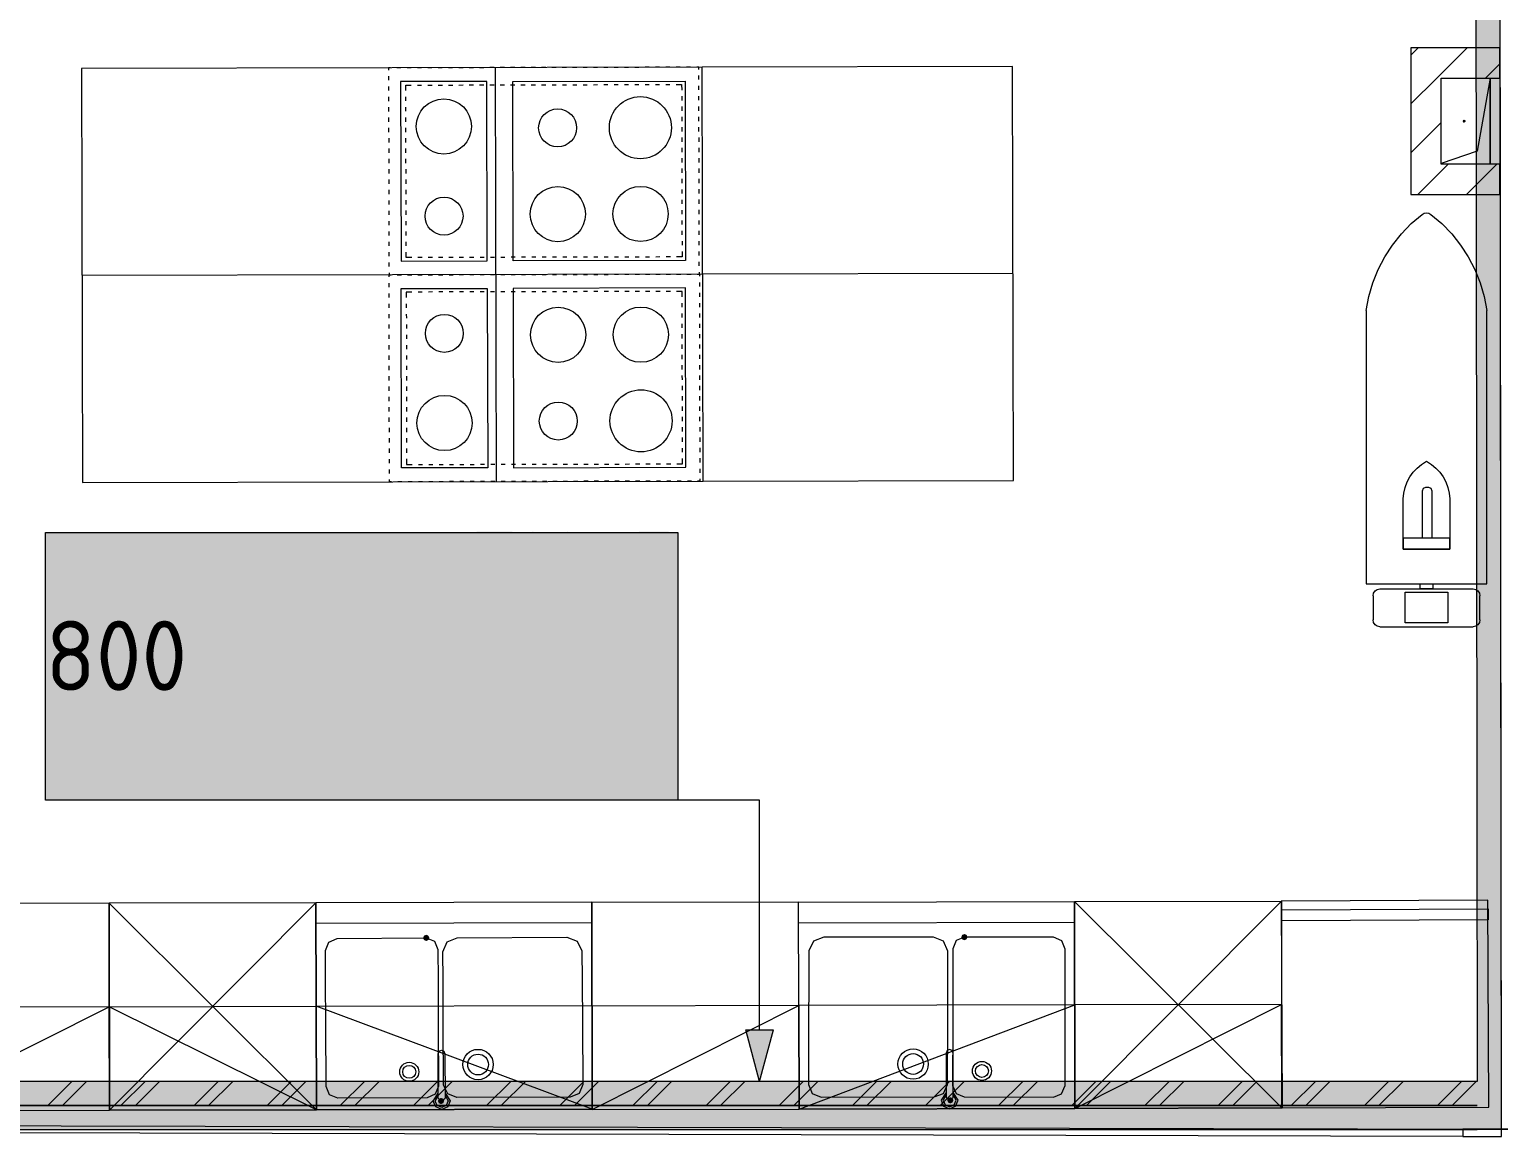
# Model space of a CAD drawing. Header units: millimetres. Extents: x -546 to 1681, y -650 to 1730.
# Drawn here: x 258.31 to 301.06, y 375.71 to 407.81 of the extents above; entities that cross this region are included whole.
import ezdxf

# ---------------------------------------------------------------- set-up
doc = ezdxf.new("R2010")
doc.units = ezdxf.units.MM

msp = doc.modelspace()

# ---------------------------------------------------------------- hatches: boundary and pattern name
at = {"true_color": 0xd5aaaa}
h = msp.add_hatch(color=9, dxfattribs=at)
h.dxf.hatch_style = 2
h.paths.add_polyline_path([(300.164, 483.84), (300.864, 483.84), (300.996, 376.612), (300.296, 376.612)])
at = {"true_color": 0xffffff}
h = msp.add_hatch(color=7, dxfattribs=at)
h.dxf.hatch_style = 2
h.paths.add_polyline_path([(258.774, 393.228), (277.111, 393.228), (277.111, 385.464), (258.774, 385.464)])
at = {"true_color": 0x0077b0}
h = msp.add_hatch(color=144, dxfattribs=at)
h.dxf.hatch_style = 2
h.paths.add_polyline_path([(271.291, 393.249), (272.301, 393.249), (272.375, 393.224), (272.4, 393.147), (272.4, 391.33), (272.375, 391.255), (272.301, 391.231), (272.225, 391.255), (272.199, 391.33), (272.199, 393.046), (271.392, 393.046), (271.392, 391.33), (271.367, 391.255), (271.291, 391.231), (271.214, 391.255), (271.189, 391.33), (271.189, 393.147), (271.214, 393.224)])
h = msp.add_hatch(color=144, dxfattribs=at)
h.dxf.hatch_style = 2
h.paths.add_polyline_path([(272.804, 391.33), (272.804, 393.147), (272.83, 393.224), (272.906, 393.249), (272.982, 393.224), (273.007, 393.147), (273.007, 392.442), (273.814, 392.442), (273.814, 393.147), (273.84, 393.224), (273.916, 393.249), (273.99, 393.224), (274.015, 393.147), (274.015, 391.33), (273.99, 391.255), (273.916, 391.231), (273.84, 391.255), (273.814, 391.33), (273.814, 392.239), (273.007, 392.239), (273.007, 391.33), (272.982, 391.255), (272.906, 391.231), (272.83, 391.255)])
h = msp.add_hatch(color=144, dxfattribs=at)
h.dxf.hatch_style = 2
h.paths.add_polyline_path([(276.69, 393.05), (276.106, 393.05), (276.106, 392.937), (276.081, 392.863), (276.01, 392.838), (275.931, 392.864), (275.906, 392.94), (275.908, 393.152), (275.934, 393.228), (276.01, 393.253), (276.817, 393.253), (276.891, 393.228), (276.919, 393.154), (276.913, 393.129), (276.51, 391.311), (276.477, 391.253), (276.413, 391.232), (276.337, 391.258), (276.312, 391.334), (276.312, 391.356)])
h = msp.add_hatch(color=144, dxfattribs=at)
h.dxf.hatch_style = 2
h.paths.add_polyline_path([(275.391, 391.732), (274.584, 391.732), (274.508, 391.757), (274.483, 391.834), (274.508, 391.91), (274.584, 391.935), (275.391, 391.935), (275.467, 391.91), (275.493, 391.834), (275.467, 391.757)])
h = msp.add_hatch(color=144, dxfattribs=at)
h.dxf.hatch_style = 2
h.paths.add_polyline_path([(272.767, 389.444), (272.262, 389.444), (272.126, 389.46), (272.008, 389.508), (271.907, 389.586), (271.824, 389.696), (271.773, 389.816), (271.757, 389.95), (271.757, 390.556), (271.782, 390.633), (271.858, 390.658), (271.934, 390.633), (271.96, 390.556), (271.96, 389.953), (271.981, 389.836), (272.047, 389.738), (272.145, 389.671), (272.262, 389.648), (272.767, 389.648), (272.767, 390.556), (272.792, 390.633), (272.868, 390.658), (272.942, 390.633), (272.967, 390.556), (272.967, 389.044), (272.938, 388.887), (272.851, 388.756), (272.72, 388.669), (272.564, 388.64), (272.058, 388.64), (271.985, 388.664), (271.96, 388.739), (271.985, 388.815), (272.058, 388.841), (272.564, 388.841), (272.642, 388.855), (272.708, 388.9), (272.752, 388.966), (272.767, 389.044)])
h = msp.add_hatch(color=144, dxfattribs=at)
h.dxf.hatch_style = 2
h.paths.add_polyline_path([(274.583, 388.739), (274.558, 388.664), (274.484, 388.64), (274.407, 388.664), (274.382, 388.739), (274.382, 389.444), (273.877, 389.444), (273.775, 389.454), (273.682, 389.482), (273.596, 389.529), (273.519, 389.594), (273.454, 389.672), (273.408, 389.757), (273.381, 389.85), (273.372, 389.95), (273.372, 390.556), (273.397, 390.633), (273.474, 390.658), (273.55, 390.633), (273.575, 390.556), (273.575, 389.953), (273.596, 389.836), (273.663, 389.738), (273.76, 389.671), (273.877, 389.648), (274.382, 389.648), (274.382, 390.556), (274.407, 390.633), (274.484, 390.658), (274.558, 390.633), (274.583, 390.556)])
h = msp.add_hatch(color=144, dxfattribs=at)
h.dxf.hatch_style = 2
h.paths.add_polyline_path([(275.089, 390.658), (276.099, 390.658), (276.173, 390.633), (276.198, 390.556), (276.198, 388.739), (276.173, 388.664), (276.099, 388.64), (276.023, 388.664), (275.997, 388.739), (275.997, 390.455), (275.19, 390.455), (275.19, 388.739), (275.165, 388.664), (275.089, 388.64), (275.013, 388.664), (274.988, 388.739), (274.988, 390.556), (275.013, 390.633)])
h = msp.add_hatch(color=144, dxfattribs=at)
h.dxf.hatch_style = 2
h.paths.add_polyline_path([(264.515, 389.142), (264.112, 389.662), (264.112, 388.739), (264.086, 388.664), (264.01, 388.64), (263.934, 388.664), (263.909, 388.739), (263.909, 389.953), (263.934, 390.026), (264.01, 390.051), (264.061, 390.036), (264.112, 389.989), (264.515, 389.47), (264.919, 389.989), (264.97, 390.036), (265.021, 390.051), (265.094, 390.026), (265.119, 389.953), (265.119, 388.739), (265.094, 388.664), (265.021, 388.64), (264.944, 388.664), (264.919, 388.739), (264.919, 389.662)])
h = msp.add_hatch(color=144, dxfattribs=at)
h.dxf.hatch_style = 2
h.paths.add_polyline_path([(266.131, 389.142), (265.727, 389.662), (265.727, 388.739), (265.702, 388.664), (265.626, 388.64), (265.55, 388.664), (265.524, 388.739), (265.524, 389.953), (265.55, 390.026), (265.626, 390.051), (265.676, 390.036), (265.727, 389.989), (266.131, 389.47), (266.534, 389.989), (266.585, 390.036), (266.636, 390.051), (266.71, 390.026), (266.735, 389.953), (266.735, 388.739), (266.71, 388.664), (266.636, 388.64), (266.56, 388.664), (266.534, 388.739), (266.534, 389.662)])
h = msp.add_hatch(color=144, dxfattribs=at)
h.paths.add_polyline_path([(267.833, 389.142), (267.833, 389.546), (267.842, 389.648), (267.869, 389.741), (267.915, 389.827), (267.979, 389.905), (268.057, 389.969), (268.143, 390.015), (268.236, 390.042), (268.338, 390.051), (268.533, 390.015), (268.696, 389.907), (268.761, 389.83), (268.806, 389.744), (268.834, 389.65), (268.843, 389.546), (268.843, 389.142), (268.833, 389.042), (268.805, 388.95), (268.758, 388.865), (268.693, 388.787), (268.617, 388.722), (268.531, 388.677), (268.438, 388.649), (268.338, 388.64), (268.236, 388.649), (268.143, 388.677), (268.057, 388.722), (267.979, 388.787), (267.915, 388.865), (267.869, 388.95), (267.842, 389.042)])
h.paths.add_polyline_path([(268.64, 389.145), (268.64, 389.549), (268.618, 389.665), (268.552, 389.764), (268.455, 389.829), (268.338, 389.851), (268.221, 389.829), (268.123, 389.764), (268.057, 389.665), (268.036, 389.549), (268.036, 389.145), (268.057, 389.028), (268.123, 388.931), (268.221, 388.864), (268.338, 388.841), (268.455, 388.864), (268.552, 388.931), (268.618, 389.029)])
h = msp.add_hatch(color=144, dxfattribs=at)
h.dxf.hatch_style = 2
h.paths.add_polyline_path([(269.349, 390.051), (270.258, 390.051), (270.413, 390.022), (270.543, 389.936), (270.632, 389.804), (270.662, 389.648), (270.662, 388.739), (270.636, 388.664), (270.56, 388.64), (270.483, 388.664), (270.458, 388.739), (270.458, 389.648), (270.444, 389.726), (270.402, 389.792), (270.336, 389.835), (270.258, 389.848), (270.055, 389.848), (270.055, 388.739), (270.029, 388.664), (269.953, 388.64), (269.879, 388.664), (269.854, 388.739), (269.854, 389.848), (269.451, 389.848), (269.451, 388.739), (269.425, 388.664), (269.349, 388.64), (269.273, 388.664), (269.248, 388.739), (269.248, 389.953), (269.273, 390.026)])
h = msp.add_hatch(color=144, dxfattribs=at)
h.dxf.hatch_style = 2
h.paths.add_polyline_path([(276.806, 388.841), (276.879, 388.817), (276.904, 388.742), (276.898, 388.71), (276.879, 388.628), (276.847, 388.495), (276.803, 388.313), (276.768, 388.256), (276.704, 388.237), (276.628, 388.261), (276.603, 388.335), (276.609, 388.389), (276.629, 388.478), (276.661, 388.603), (276.707, 388.764), (276.743, 388.822)])
h = msp.add_hatch(color=144, dxfattribs=at)
h.dxf.hatch_style = 2
h.paths.add_polyline_path([(267.01, 387.967), (267.035, 388.043), (267.111, 388.069), (267.187, 388.043), (267.212, 387.967), (267.212, 387.462), (267.616, 387.462), (267.77, 387.434), (267.901, 387.346), (267.99, 387.219), (268.019, 387.067), (268.019, 386.149), (267.994, 386.075), (267.918, 386.051), (267.842, 386.075), (267.817, 386.149), (267.817, 387.058), (267.802, 387.137), (267.76, 387.202), (267.694, 387.245), (267.616, 387.259), (267.212, 387.259), (267.212, 386.149), (267.187, 386.075), (267.111, 386.051), (267.035, 386.075), (267.01, 386.149)])
h = msp.add_hatch(color=144, dxfattribs=at)
h.paths.add_polyline_path([(270.041, 387.058), (270.041, 386.556), (270.063, 386.438), (270.129, 386.341), (270.227, 386.274), (270.343, 386.251), (270.46, 386.274), (270.558, 386.341), (270.624, 386.439), (270.646, 386.556), (270.646, 386.756), (270.624, 386.873), (270.558, 386.971), (270.46, 387.037), (270.343, 387.058)])
h.paths.add_polyline_path([(270.544, 388.069), (270.62, 388.043), (270.646, 387.967), (270.633, 387.909), (270.595, 387.882), (270.486, 387.843), (270.385, 387.785), (270.29, 387.708), (270.202, 387.611), (270.097, 387.44), (270.047, 387.261), (270.343, 387.261), (270.445, 387.252), (270.54, 387.225), (270.625, 387.179), (270.702, 387.115), (270.766, 387.037), (270.812, 386.951), (270.839, 386.858), (270.848, 386.756), (270.848, 386.556), (270.839, 386.454), (270.811, 386.36), (270.764, 386.274), (270.699, 386.197), (270.622, 386.133), (270.537, 386.087), (270.444, 386.06), (270.343, 386.051), (270.148, 386.087), (269.985, 386.195), (269.921, 386.272), (269.875, 386.358), (269.848, 386.45), (269.839, 386.55), (269.839, 387.16), (269.853, 387.326), (269.896, 387.482), (269.967, 387.627), (270.067, 387.761), (270.252, 387.933), (270.454, 388.046), (270.506, 388.063)])
h = msp.add_hatch(color=144, dxfattribs=at)
h.paths.add_polyline_path([(272.06, 387.058), (272.047, 387.303), (272.007, 387.532), (271.961, 387.678), (271.904, 387.782), (271.837, 387.845), (271.758, 387.865), (271.68, 387.845), (271.613, 387.782), (271.555, 387.677), (271.509, 387.53), (271.469, 387.299), (271.456, 387.058), (271.469, 386.816), (271.509, 386.587), (271.555, 386.44), (271.612, 386.336), (271.679, 386.272), (271.758, 386.251), (271.837, 386.272), (271.904, 386.336), (271.961, 386.44), (272.007, 386.587), (272.047, 386.816)])
h.paths.add_polyline_path([(272.263, 387.058), (272.24, 386.722), (272.173, 386.434), (272.099, 386.266), (272.005, 386.146), (271.891, 386.075), (271.758, 386.051), (271.624, 386.075), (271.51, 386.146), (271.415, 386.266), (271.34, 386.434), (271.275, 386.722), (271.253, 387.058), (271.275, 387.397), (271.34, 387.685), (271.415, 387.853), (271.51, 387.973), (271.624, 388.045), (271.758, 388.069), (271.891, 388.045), (272.005, 387.973), (272.099, 387.853), (272.173, 387.685), (272.24, 387.396)])
h = msp.add_hatch(color=144, dxfattribs=at)
h.paths.add_polyline_path([(273.475, 387.058), (273.461, 387.303), (273.421, 387.532), (273.375, 387.678), (273.319, 387.782), (273.251, 387.845), (273.172, 387.865), (273.095, 387.845), (273.027, 387.782), (272.97, 387.677), (272.924, 387.53), (272.883, 387.299), (272.87, 387.058), (272.883, 386.816), (272.924, 386.587), (272.97, 386.44), (273.026, 386.336), (273.094, 386.272), (273.172, 386.251), (273.251, 386.272), (273.319, 386.336), (273.375, 386.44), (273.421, 386.587), (273.461, 386.816)])
h.paths.add_polyline_path([(273.677, 387.058), (273.655, 386.722), (273.588, 386.434), (273.513, 386.266), (273.419, 386.146), (273.305, 386.075), (273.172, 386.051), (273.039, 386.075), (272.924, 386.146), (272.83, 386.266), (272.755, 386.434), (272.69, 386.722), (272.668, 387.058), (272.69, 387.397), (272.755, 387.685), (272.83, 387.853), (272.924, 387.973), (273.039, 388.045), (273.172, 388.069), (273.305, 388.045), (273.419, 387.973), (273.513, 387.853), (273.588, 387.685), (273.655, 387.396)])
h = msp.add_hatch(color=144, dxfattribs=at)
h.dxf.hatch_style = 2
h.paths.add_polyline_path([(274.688, 386.553), (274.285, 387.072), (274.285, 386.149), (274.26, 386.075), (274.183, 386.051), (274.107, 386.075), (274.082, 386.149), (274.082, 387.363), (274.107, 387.437), (274.183, 387.462), (274.234, 387.447), (274.285, 387.4), (274.688, 386.88), (275.092, 387.4), (275.143, 387.447), (275.194, 387.462), (275.268, 387.437), (275.293, 387.363), (275.293, 386.149), (275.268, 386.075), (275.194, 386.051), (275.117, 386.075), (275.092, 386.149), (275.092, 387.072)])
h = msp.add_hatch(color=144, dxfattribs=at)
h.dxf.hatch_style = 2
h.paths.add_polyline_path([(276.303, 386.553), (275.9, 387.072), (275.9, 386.149), (275.875, 386.075), (275.798, 386.051), (275.722, 386.075), (275.697, 386.149), (275.697, 387.363), (275.722, 387.437), (275.798, 387.462), (275.849, 387.447), (275.9, 387.4), (276.303, 386.88), (276.707, 387.4), (276.758, 387.447), (276.809, 387.462), (276.883, 387.437), (276.907, 387.363), (276.907, 386.149), (276.883, 386.075), (276.809, 386.051), (276.732, 386.075), (276.707, 386.149), (276.707, 387.072)])
h = msp.add_hatch(color=144, dxfattribs=at)
h.paths.add_polyline_path([(269.332, 386.957), (268.525, 386.957), (268.449, 386.982), (268.424, 387.058), (268.449, 387.135), (268.525, 387.16), (269.332, 387.16), (269.409, 387.135), (269.434, 387.058), (269.409, 386.982)])
h.paths.add_polyline_path([(269.332, 386.353), (268.525, 386.353), (268.449, 386.378), (268.424, 386.452), (268.449, 386.528), (268.525, 386.553), (269.332, 386.553), (269.409, 386.528), (269.434, 386.452), (269.409, 386.378)])
at = {"true_color": 0x999999}
h = msp.add_hatch(color=253, dxfattribs=at)
h.dxf.hatch_style = 2
h.paths.add_polyline_path([(269.813, 381.562), (269.75, 381.536), (269.723, 381.472), (269.75, 381.409), (269.813, 381.382), (269.878, 381.409), (269.904, 381.472), (269.878, 381.536)])
h = msp.add_hatch(color=253, dxfattribs=at)
h.dxf.hatch_style = 2
h.paths.add_polyline_path([(285.422, 381.403), (285.486, 381.43), (285.512, 381.493), (285.486, 381.557), (285.422, 381.583), (285.358, 381.557), (285.331, 381.493), (285.358, 381.43)])
at = {"true_color": 0x0077b0}
h = msp.add_hatch(color=144, dxfattribs=at)
h.dxf.hatch_style = 2
h.paths.add_polyline_path([(279.481, 377.312), (279.081, 378.805), (279.881, 378.805)])
at = {"true_color": 0xfd8379}
h = msp.add_hatch(color=11, dxfattribs=at)
h.dxf.hatch_style = 2
h.paths.add_polyline_path([(300.295, 377.312), (300.296, 376.612), (248.628, 376.612), (248.628, 377.312)])
at = {"true_color": 0x999999}
h = msp.add_hatch(color=253, dxfattribs=at)
h.dxf.hatch_style = 2
h.paths.add_polyline_path([(270.243, 376.832), (270.18, 376.806), (270.153, 376.742), (270.18, 376.679), (270.243, 376.652), (270.308, 376.679), (270.334, 376.742), (270.308, 376.806)])
h = msp.add_hatch(color=253, dxfattribs=at)
h.dxf.hatch_style = 2
h.paths.add_polyline_path([(285.013, 376.852), (284.95, 376.826), (284.923, 376.762), (284.95, 376.699), (285.013, 376.672), (285.077, 376.699), (285.103, 376.762), (285.077, 376.826)])
at = {"true_color": 0xf1d696}
h = msp.add_hatch(color=41, dxfattribs=at)
h.dxf.hatch_style = 2
h.paths.add_polyline_path([(300.296, 376.612), (300.297, 375.912), (243.206, 375.912), (243.202, 376.612)])
at = {"true_color": 0xd5aaaa}
h = msp.add_hatch(color=9, dxfattribs=at)
h.dxf.hatch_style = 2
h.paths.add_polyline_path([(300.997, 375.912), (300.297, 375.912), (300.296, 376.612)])
h = msp.add_hatch(color=9, dxfattribs=at)
h.dxf.hatch_style = 2
h.paths.add_polyline_path([(300.296, 376.612), (300.996, 376.612), (300.997, 375.912)])

# ---------------------------------------------------------------- linework, layer by layer
at = {"color": 7, "lineweight": 0}
for points in [[(300.997, 375.912), (300.863, 484.54)], [(300.164, 483.84), (300.295, 377.312)], [(300.927, 427.73), (300.986, 375.928)], [(298.368, 407.282), (298.368, 403.022)], [(300.948, 407.282), (298.368, 407.282)], [(300.948, 406.402), (300.948, 407.282)], [(299.248, 403.902), (299.248, 406.402)], [(299.248, 406.402), (300.948, 406.402)], [(300.667, 406.402), (300.292, 404.277)], [(300.667, 406.402), (300.667, 403.902)], [(300.667, 403.902), (300.667, 406.402)], [(299.892, 405.152), (299.917, 405.177), (299.942, 405.152)], [(299.892, 405.152), (299.905, 405.174)], [(299.942, 405.152), (299.917, 405.127), (299.892, 405.152)], [(299.941, 405.146), (299.917, 405.127), (299.905, 405.13)], [(299.917, 405.177), (299.941, 405.159)], [(300.292, 404.277), (299.248, 403.929)], [(300.948, 403.902), (299.248, 403.902)], [(300.948, 403.022), (300.948, 403.902)], [(298.368, 403.022), (300.948, 403.022)], [(300.295, 377.312), (248.628, 377.312)], [(258.837, 376.612), (259.537, 377.312)], [(259.262, 376.612), (259.962, 377.312)], [(260.959, 376.612), (261.659, 377.312)], [(261.383, 376.612), (262.083, 377.312)], [(263.08, 376.612), (263.78, 377.312)], [(263.504, 376.612), (264.204, 377.312)], [(265.201, 376.612), (265.901, 377.312)], [(265.625, 376.612), (266.325, 377.312)], [(267.323, 376.612), (268.023, 377.312)], [(267.747, 376.612), (268.447, 377.312)], [(269.444, 376.612), (270.144, 377.312)], [(269.868, 376.612), (270.568, 377.312)], [(271.565, 376.612), (272.265, 377.312)], [(271.989, 376.612), (272.689, 377.312)], [(273.686, 376.612), (274.386, 377.312)], [(274.111, 376.612), (274.811, 377.312)], [(275.808, 376.612), (276.508, 377.312)], [(276.232, 376.612), (276.932, 377.312)], [(277.929, 376.612), (278.629, 377.312)], [(278.353, 376.612), (279.053, 377.312)], [(280.05, 376.612), (280.75, 377.312)], [(280.475, 376.612), (281.175, 377.312)], [(282.172, 376.612), (282.872, 377.312)], [(282.596, 376.612), (283.296, 377.312)], [(284.293, 376.612), (284.993, 377.312)], [(284.717, 376.612), (285.417, 377.312)], [(286.414, 376.612), (287.114, 377.312)], [(286.839, 376.612), (287.539, 377.312)], [(288.536, 376.612), (289.236, 377.312)], [(288.96, 376.612), (289.66, 377.312)], [(290.657, 376.612), (291.357, 377.312)], [(291.081, 376.612), (291.781, 377.312)], [(292.778, 376.612), (293.478, 377.312)], [(293.203, 376.612), (293.903, 377.312)], [(294.9, 376.612), (295.6, 377.312)], [(295.324, 376.612), (296.024, 377.312)], [(297.021, 376.612), (297.721, 377.312)], [(297.445, 376.612), (298.145, 377.312)], [(299.142, 376.612), (299.842, 377.312)], [(299.567, 376.612), (300.267, 377.312)], [(300.296, 376.612), (243.202, 376.612)], [(248.628, 376.612), (300.296, 376.612)], [(299.878, 375.714), (242.312, 375.854)], [(300.997, 375.912), (242.511, 376.053)], [(243.206, 375.912), (300.297, 375.912)], [(301.186, 375.928), (299.877, 375.922)], [(299.877, 375.922), (299.878, 375.714)], [(300.997, 375.912), (300.297, 375.912)], [(300.986, 375.928), (301.186, 375.928)], [(300.997, 375.712), (300.997, 375.912)], [(299.878, 375.714), (300.997, 375.712)]]:
    msp.add_lwpolyline(points, dxfattribs=at)
at = {"color": 250, "lineweight": 0, "true_color": 0x353535}
for points in [[(298.368, 407.064), (298.586, 407.282)], [(299.12, 406.402), (300, 407.282)], [(300.535, 406.402), (300.948, 406.815)], [(298.368, 405.65), (299.12, 406.402)], [(298.368, 404.235), (299.248, 405.115)], [(298.569, 403.022), (299.449, 403.902)], [(299.983, 403.022), (300.863, 403.902)]]:
    msp.add_lwpolyline(points, dxfattribs=at)
at = {"color": 253, "lineweight": 0, "true_color": 0x999999}
for points in [[(286.821, 406.737), (259.821, 406.676)], [(259.821, 406.676), (259.848, 394.676)], [(268.783, 406.696), (268.721, 406.696)], [(268.721, 406.696), (268.721, 406.634)], [(269.081, 406.697), (268.961, 406.696)], [(269.381, 406.697), (269.261, 406.697)], [(269.681, 406.698), (269.561, 406.698)], [(269.981, 406.699), (269.861, 406.698)], [(270.281, 406.699), (270.161, 406.699)], [(270.581, 406.7), (270.461, 406.7)], [(270.881, 406.701), (270.761, 406.7)], [(271.181, 406.701), (271.061, 406.701)], [(271.481, 406.702), (271.361, 406.702)], [(271.781, 406.703), (271.661, 406.703)], [(271.848, 394.703), (271.821, 406.703)], [(272.081, 406.703), (271.961, 406.703)], [(272.381, 406.704), (272.261, 406.704)], [(272.681, 406.705), (272.561, 406.705)], [(272.981, 406.705), (272.861, 406.705)], [(273.281, 406.706), (273.161, 406.706)], [(273.581, 406.707), (273.461, 406.707)], [(273.881, 406.708), (273.761, 406.707)], [(274.181, 406.708), (274.061, 406.708)], [(274.481, 406.709), (274.361, 406.709)], [(274.781, 406.71), (274.661, 406.709)], [(275.081, 406.71), (274.961, 406.71)], [(275.381, 406.711), (275.261, 406.711)], [(275.681, 406.712), (275.561, 406.711)], [(275.981, 406.712), (275.861, 406.712)], [(276.281, 406.713), (276.161, 406.713)], [(276.581, 406.714), (276.461, 406.713)], [(276.881, 406.714), (276.761, 406.714)], [(277.181, 406.715), (277.061, 406.715)], [(277.481, 406.716), (277.361, 406.715)], [(277.721, 406.716), (277.659, 406.716)], [(277.721, 406.654), (277.721, 406.716)], [(277.848, 394.716), (277.821, 406.716)], [(286.848, 394.737), (286.821, 406.737)], [(268.722, 406.456), (268.722, 406.336)], [(268.722, 406.156), (268.723, 406.036)], [(271.572, 406.302), (269.072, 406.297)], [(269.072, 406.297), (269.084, 401.097)], [(269.223, 406.037), (269.222, 406.197)], [(269.222, 406.197), (269.382, 406.197)], [(269.562, 406.198), (269.682, 406.198)], [(269.862, 406.198), (269.982, 406.199)], [(270.162, 406.199), (270.282, 406.199)], [(270.462, 406.2), (270.582, 406.2)], [(270.762, 406.2), (270.882, 406.201)], [(271.062, 406.201), (271.182, 406.201)], [(271.362, 406.202), (271.482, 406.202)], [(271.584, 401.102), (271.572, 406.302)], [(271.662, 406.203), (271.782, 406.203)], [(271.962, 406.203), (272.082, 406.203)], [(272.262, 406.204), (272.382, 406.204)], [(272.322, 406.304), (277.322, 406.315)], [(272.334, 401.104), (272.322, 406.304)], [(272.562, 406.205), (272.682, 406.205)], [(272.862, 406.205), (272.982, 406.205)], [(273.162, 406.206), (273.282, 406.206)], [(273.462, 406.207), (273.582, 406.207)], [(273.762, 406.207), (273.882, 406.208)], [(274.062, 406.208), (274.182, 406.208)], [(274.362, 406.209), (274.482, 406.209)], [(274.662, 406.209), (274.782, 406.21)], [(274.962, 406.21), (275.082, 406.21)], [(275.262, 406.211), (275.382, 406.211)], [(275.562, 406.211), (275.682, 406.212)], [(275.862, 406.212), (275.982, 406.212)], [(276.162, 406.213), (276.282, 406.213)], [(276.462, 406.213), (276.582, 406.214)], [(276.762, 406.214), (276.882, 406.214)], [(277.062, 406.215), (277.222, 406.215)], [(277.222, 406.215), (277.223, 406.055)], [(277.322, 406.315), (277.334, 401.115)], [(277.722, 406.356), (277.722, 406.476)], [(277.723, 406.056), (277.722, 406.176)], [(268.723, 405.856), (268.723, 405.736)], [(269.223, 405.737), (269.223, 405.857)], [(277.223, 405.875), (277.223, 405.755)], [(277.723, 405.756), (277.723, 405.876)], [(268.724, 405.556), (268.724, 405.436)], [(269.224, 405.437), (269.224, 405.557)], [(269.225, 405.137), (269.224, 405.257)], [(277.224, 405.575), (277.224, 405.455)], [(277.224, 405.275), (277.225, 405.155)], [(277.724, 405.456), (277.724, 405.576)], [(277.725, 405.156), (277.724, 405.276)], [(268.724, 405.256), (268.725, 405.136)], [(268.725, 404.956), (268.725, 404.836)], [(269.225, 404.837), (269.225, 404.957)], [(277.225, 404.975), (277.225, 404.855)], [(277.725, 404.856), (277.725, 404.976)], [(268.726, 404.656), (268.726, 404.536)], [(269.226, 404.537), (269.226, 404.657)], [(277.226, 404.675), (277.226, 404.555)], [(277.726, 404.556), (277.726, 404.676)], [(268.727, 404.356), (268.727, 404.236)], [(268.727, 404.056), (268.727, 403.936)], [(269.227, 404.237), (269.227, 404.357)], [(269.227, 403.937), (269.227, 404.057)], [(277.226, 404.375), (277.227, 404.255)], [(277.227, 404.075), (277.227, 403.955)], [(277.727, 404.256), (277.726, 404.376)], [(277.727, 403.956), (277.727, 404.076)], [(268.728, 403.756), (268.728, 403.636)], [(269.228, 403.637), (269.228, 403.757)], [(277.228, 403.775), (277.228, 403.655)], [(277.728, 403.656), (277.728, 403.776)], [(268.729, 403.456), (268.729, 403.336)], [(268.729, 403.156), (268.73, 403.036)], [(269.229, 403.337), (269.229, 403.457)], [(269.23, 403.037), (269.229, 403.157)], [(277.229, 403.475), (277.229, 403.355)], [(277.229, 403.175), (277.229, 403.055)], [(277.729, 403.356), (277.729, 403.476)], [(277.729, 403.056), (277.729, 403.176)], [(268.73, 402.856), (268.73, 402.736)], [(269.23, 402.737), (269.23, 402.857)], [(277.23, 402.875), (277.23, 402.755)], [(277.73, 402.756), (277.73, 402.876)], [(268.731, 402.556), (268.731, 402.436)], [(269.231, 402.437), (269.231, 402.557)], [(277.231, 402.575), (277.231, 402.455)], [(277.231, 402.275), (277.232, 402.155)], [(277.731, 402.456), (277.731, 402.576)], [(277.732, 402.156), (277.731, 402.276)], [(297.073, 399.658), (297.151, 400.069), (297.267, 400.467), (297.421, 400.85), (297.612, 401.216), (297.836, 401.561), (298.094, 401.884), (298.383, 402.181), (298.702, 402.45)], [(298.702, 402.45), (298.76, 402.481), (298.823, 402.491), (298.888, 402.481), (298.945, 402.45)], [(298.945, 402.45), (299.265, 402.181), (299.554, 401.884), (299.811, 401.561), (300.036, 401.216), (300.226, 400.85), (300.38, 400.467), (300.496, 400.069), (300.573, 399.658)], [(268.731, 402.256), (268.732, 402.136)], [(268.732, 401.956), (268.732, 401.836)], [(269.232, 402.137), (269.231, 402.257)], [(269.232, 401.837), (269.232, 401.957)], [(277.232, 401.975), (277.232, 401.855)], [(277.732, 401.856), (277.732, 401.976)], [(268.733, 401.656), (268.733, 401.536)], [(269.233, 401.537), (269.233, 401.657)], [(277.233, 401.675), (277.233, 401.555)], [(277.733, 401.556), (277.733, 401.676)], [(268.733, 401.356), (268.734, 401.236)], [(268.734, 401.056), (268.734, 400.936)], [(269.084, 401.097), (271.584, 401.102)], [(269.234, 401.197), (269.233, 401.357)], [(269.394, 401.197), (269.234, 401.197)], [(269.694, 401.198), (269.574, 401.198)], [(269.994, 401.199), (269.874, 401.198)], [(270.294, 401.199), (270.174, 401.199)], [(270.594, 401.2), (270.474, 401.2)], [(270.894, 401.201), (270.774, 401.2)], [(271.194, 401.201), (271.074, 401.201)], [(271.494, 401.202), (271.374, 401.202)], [(271.794, 401.203), (271.674, 401.203)], [(272.094, 401.203), (271.974, 401.203)], [(272.394, 401.204), (272.274, 401.204)], [(277.334, 401.115), (272.334, 401.104)], [(272.694, 401.205), (272.574, 401.205)], [(272.994, 401.206), (272.874, 401.205)], [(273.294, 401.206), (273.174, 401.206)], [(273.594, 401.207), (273.474, 401.207)], [(273.894, 401.208), (273.774, 401.207)], [(274.194, 401.208), (274.074, 401.208)], [(274.494, 401.209), (274.374, 401.209)], [(274.794, 401.21), (274.674, 401.209)], [(275.094, 401.21), (274.974, 401.21)], [(275.394, 401.211), (275.274, 401.211)], [(275.694, 401.212), (275.574, 401.211)], [(275.994, 401.212), (275.874, 401.212)], [(276.294, 401.213), (276.174, 401.213)], [(276.594, 401.214), (276.474, 401.213)], [(276.894, 401.214), (276.774, 401.214)], [(277.234, 401.215), (277.074, 401.215)], [(277.233, 401.375), (277.234, 401.215)], [(277.734, 401.256), (277.733, 401.376)], [(277.734, 400.956), (277.734, 401.076)], [(286.835, 400.737), (259.835, 400.676)], [(268.735, 400.758), (268.735, 400.696)], [(268.735, 400.634), (268.735, 400.696)], [(268.735, 400.696), (268.797, 400.696)], [(268.735, 400.696), (268.797, 400.696)], [(268.975, 400.696), (269.095, 400.697)], [(268.975, 400.696), (269.095, 400.697)], [(269.275, 400.697), (269.395, 400.697)], [(269.275, 400.697), (269.395, 400.697)], [(269.575, 400.698), (269.695, 400.698)], [(269.575, 400.698), (269.695, 400.698)], [(269.875, 400.698), (269.995, 400.699)], [(269.875, 400.698), (269.995, 400.699)], [(270.175, 400.699), (270.295, 400.699)], [(270.175, 400.699), (270.295, 400.699)], [(270.475, 400.7), (270.595, 400.7)], [(270.475, 400.7), (270.595, 400.7)], [(270.775, 400.7), (270.895, 400.701)], [(270.775, 400.7), (270.895, 400.701)], [(271.075, 400.701), (271.195, 400.701)], [(271.075, 400.701), (271.195, 400.701)], [(271.375, 400.702), (271.495, 400.702)], [(271.375, 400.702), (271.495, 400.702)], [(271.675, 400.703), (271.795, 400.703)], [(271.675, 400.703), (271.795, 400.703)], [(271.975, 400.703), (272.095, 400.703)], [(271.975, 400.703), (272.095, 400.703)], [(272.275, 400.704), (272.395, 400.704)], [(272.275, 400.704), (272.395, 400.704)], [(272.575, 400.705), (272.695, 400.705)], [(272.575, 400.705), (272.695, 400.705)], [(272.875, 400.705), (272.995, 400.706)], [(272.875, 400.705), (272.995, 400.706)], [(273.175, 400.706), (273.295, 400.706)], [(273.175, 400.706), (273.295, 400.706)], [(273.475, 400.707), (273.595, 400.707)], [(273.475, 400.707), (273.595, 400.707)], [(273.775, 400.707), (273.895, 400.708)], [(273.775, 400.707), (273.895, 400.708)], [(274.075, 400.708), (274.195, 400.708)], [(274.075, 400.708), (274.195, 400.708)], [(274.375, 400.709), (274.495, 400.709)], [(274.375, 400.709), (274.495, 400.709)], [(274.675, 400.709), (274.795, 400.71)], [(274.675, 400.709), (274.795, 400.71)], [(274.975, 400.71), (275.095, 400.71)], [(274.975, 400.71), (275.095, 400.71)], [(275.275, 400.711), (275.395, 400.711)], [(275.275, 400.711), (275.395, 400.711)], [(275.575, 400.711), (275.695, 400.712)], [(275.575, 400.711), (275.695, 400.712)], [(275.875, 400.712), (275.995, 400.712)], [(275.875, 400.712), (275.995, 400.712)], [(276.175, 400.713), (276.295, 400.713)], [(276.175, 400.713), (276.295, 400.713)], [(276.475, 400.713), (276.595, 400.714)], [(276.475, 400.713), (276.595, 400.714)], [(276.775, 400.714), (276.895, 400.714)], [(276.775, 400.714), (276.895, 400.714)], [(277.075, 400.715), (277.195, 400.715)], [(277.075, 400.715), (277.195, 400.715)], [(277.375, 400.715), (277.495, 400.716)], [(277.375, 400.715), (277.495, 400.716)], [(277.673, 400.716), (277.735, 400.716)], [(277.673, 400.716), (277.735, 400.716)], [(277.735, 400.716), (277.735, 400.778)], [(277.735, 400.716), (277.735, 400.654)], [(268.736, 400.336), (268.735, 400.456)], [(268.736, 400.036), (268.736, 400.156)], [(269.086, 400.297), (271.586, 400.302)], [(269.097, 395.097), (269.086, 400.297)], [(269.396, 400.197), (269.236, 400.197)], [(269.236, 400.197), (269.236, 400.037)], [(269.696, 400.198), (269.576, 400.198)], [(269.996, 400.199), (269.876, 400.198)], [(270.296, 400.199), (270.176, 400.199)], [(270.596, 400.2), (270.476, 400.2)], [(270.896, 400.201), (270.776, 400.2)], [(271.196, 400.201), (271.076, 400.201)], [(271.496, 400.202), (271.376, 400.202)], [(271.586, 400.302), (271.597, 395.102)], [(271.796, 400.203), (271.676, 400.203)], [(272.096, 400.203), (271.976, 400.203)], [(272.396, 400.204), (272.276, 400.204)], [(277.336, 400.315), (272.336, 400.304)], [(272.336, 400.304), (272.347, 395.104)], [(272.696, 400.205), (272.576, 400.205)], [(272.996, 400.206), (272.876, 400.205)], [(273.296, 400.206), (273.176, 400.206)], [(273.596, 400.207), (273.476, 400.207)], [(273.896, 400.208), (273.776, 400.207)], [(274.196, 400.208), (274.076, 400.208)], [(274.496, 400.209), (274.376, 400.209)], [(274.796, 400.21), (274.676, 400.209)], [(275.096, 400.21), (274.976, 400.21)], [(275.396, 400.211), (275.276, 400.211)], [(275.696, 400.212), (275.576, 400.211)], [(275.996, 400.212), (275.876, 400.212)], [(276.296, 400.213), (276.176, 400.213)], [(276.596, 400.214), (276.476, 400.213)], [(276.896, 400.214), (276.776, 400.214)], [(277.236, 400.215), (277.076, 400.215)], [(277.236, 400.055), (277.236, 400.215)], [(277.347, 395.115), (277.336, 400.315)], [(277.735, 400.476), (277.736, 400.356)], [(277.736, 400.176), (277.736, 400.056)], [(268.737, 399.736), (268.737, 399.856)], [(269.237, 399.857), (269.237, 399.737)], [(277.237, 399.755), (277.237, 399.875)], [(277.737, 399.876), (277.737, 399.756)], [(268.738, 399.436), (268.737, 399.556)], [(269.237, 399.557), (269.238, 399.437)], [(277.238, 399.455), (277.237, 399.575)], [(277.238, 399.155), (277.238, 399.275)], [(277.737, 399.576), (277.738, 399.456)], [(277.738, 399.276), (277.738, 399.156)], [(297.073, 399.658), (297.073, 391.741)], [(300.573, 391.741), (300.573, 399.658)], [(268.738, 399.136), (268.738, 399.256)], [(268.739, 398.836), (268.739, 398.956)], [(269.238, 399.257), (269.238, 399.137)], [(269.239, 398.957), (269.239, 398.837)], [(277.239, 398.855), (277.239, 398.975)], [(277.739, 398.976), (277.739, 398.856)], [(268.74, 398.536), (268.739, 398.656)], [(269.239, 398.657), (269.24, 398.537)], [(277.24, 398.555), (277.239, 398.675)], [(277.739, 398.676), (277.74, 398.556)], [(268.74, 398.236), (268.74, 398.356)], [(268.741, 397.936), (268.741, 398.056)], [(269.24, 398.357), (269.24, 398.237)], [(269.241, 398.057), (269.241, 397.937)], [(277.24, 398.255), (277.24, 398.375)], [(277.241, 397.955), (277.241, 398.075)], [(277.74, 398.376), (277.74, 398.256)], [(277.741, 398.076), (277.741, 397.956)], [(268.742, 397.636), (268.741, 397.756)], [(269.241, 397.757), (269.242, 397.637)], [(277.242, 397.655), (277.241, 397.775)], [(277.741, 397.776), (277.742, 397.656)], [(268.742, 397.336), (268.742, 397.456)], [(268.743, 397.036), (268.743, 397.156)], [(269.242, 397.457), (269.242, 397.337)], [(269.243, 397.157), (269.243, 397.037)], [(277.242, 397.355), (277.242, 397.475)], [(277.243, 397.055), (277.243, 397.175)], [(277.742, 397.476), (277.742, 397.356)], [(277.743, 397.176), (277.743, 397.056)], [(268.744, 396.736), (268.743, 396.856)], [(269.243, 396.857), (269.244, 396.737)], [(277.244, 396.755), (277.243, 396.875)], [(277.743, 396.876), (277.744, 396.756)], [(268.744, 396.436), (268.744, 396.556)], [(269.244, 396.557), (269.244, 396.437)], [(277.244, 396.455), (277.244, 396.575)], [(277.744, 396.576), (277.744, 396.456)], [(268.745, 396.136), (268.745, 396.256)], [(268.746, 395.836), (268.746, 395.956)], [(269.245, 396.257), (269.245, 396.137)], [(269.246, 395.957), (269.246, 395.837)], [(277.245, 396.155), (277.245, 396.275)], [(277.246, 395.855), (277.245, 395.975)], [(277.745, 396.276), (277.745, 396.156)], [(277.745, 395.976), (277.746, 395.856)], [(268.746, 395.536), (268.746, 395.656)], [(269.246, 395.657), (269.246, 395.537)], [(277.246, 395.555), (277.246, 395.675)], [(277.746, 395.676), (277.746, 395.556)], [(268.747, 395.236), (268.747, 395.356)], [(268.748, 394.936), (268.748, 395.056)], [(271.597, 395.102), (269.097, 395.097)], [(269.247, 395.357), (269.247, 395.197)], [(269.247, 395.197), (269.407, 395.197)], [(269.587, 395.198), (269.707, 395.198)], [(269.887, 395.198), (270.007, 395.199)], [(270.187, 395.199), (270.307, 395.199)], [(270.487, 395.2), (270.607, 395.2)], [(270.787, 395.201), (270.907, 395.201)], [(271.087, 395.201), (271.207, 395.201)], [(271.387, 395.202), (271.507, 395.202)], [(271.687, 395.203), (271.807, 395.203)], [(271.987, 395.203), (272.107, 395.203)], [(272.287, 395.204), (272.407, 395.204)], [(272.347, 395.104), (277.347, 395.115)], [(272.587, 395.205), (272.707, 395.205)], [(272.887, 395.205), (273.007, 395.206)], [(273.187, 395.206), (273.307, 395.206)], [(273.487, 395.207), (273.607, 395.207)], [(273.787, 395.207), (273.907, 395.208)], [(274.087, 395.208), (274.207, 395.208)], [(274.387, 395.209), (274.507, 395.209)], [(274.687, 395.209), (274.807, 395.21)], [(274.987, 395.21), (275.107, 395.21)], [(275.287, 395.211), (275.407, 395.211)], [(275.587, 395.211), (275.707, 395.212)], [(275.887, 395.212), (276.007, 395.212)], [(276.187, 395.213), (276.307, 395.213)], [(276.487, 395.213), (276.607, 395.214)], [(276.787, 395.214), (276.907, 395.214)], [(277.087, 395.215), (277.247, 395.215)], [(277.247, 395.215), (277.247, 395.375)], [(277.747, 395.376), (277.747, 395.256)], [(277.748, 395.076), (277.748, 394.956)], [(298.148, 394.2), (298.164, 394.37), (298.202, 394.534), (298.261, 394.69), (298.339, 394.837), (298.435, 394.972), (298.549, 395.094), (298.679, 395.201), (298.823, 395.291)], [(298.823, 395.291), (298.968, 395.201), (299.098, 395.094), (299.212, 394.972), (299.308, 394.837), (299.386, 394.69), (299.445, 394.534), (299.483, 394.37), (299.498, 394.2)], [(259.848, 394.676), (286.848, 394.737)], [(268.748, 394.696), (268.748, 394.758)], [(268.81, 394.696), (268.748, 394.696)], [(269.108, 394.697), (268.988, 394.696)], [(269.408, 394.697), (269.288, 394.697)], [(269.708, 394.698), (269.588, 394.698)], [(270.008, 394.699), (269.888, 394.698)], [(270.308, 394.699), (270.188, 394.699)], [(270.608, 394.7), (270.488, 394.7)], [(270.908, 394.701), (270.788, 394.701)], [(271.208, 394.701), (271.088, 394.701)], [(271.508, 394.702), (271.388, 394.702)], [(271.808, 394.703), (271.688, 394.703)], [(272.108, 394.703), (271.988, 394.703)], [(272.408, 394.704), (272.288, 394.704)], [(272.708, 394.705), (272.588, 394.705)], [(273.008, 394.706), (272.888, 394.705)], [(273.308, 394.706), (273.188, 394.706)], [(273.608, 394.707), (273.488, 394.707)], [(273.908, 394.708), (273.788, 394.707)], [(274.208, 394.708), (274.088, 394.708)], [(274.508, 394.709), (274.388, 394.709)], [(274.808, 394.71), (274.688, 394.709)], [(275.108, 394.71), (274.988, 394.71)], [(275.408, 394.711), (275.288, 394.711)], [(275.708, 394.712), (275.588, 394.711)], [(276.008, 394.712), (275.888, 394.712)], [(276.308, 394.713), (276.188, 394.713)], [(276.608, 394.714), (276.488, 394.713)], [(276.908, 394.714), (276.788, 394.714)], [(277.208, 394.715), (277.088, 394.715)], [(277.508, 394.716), (277.388, 394.715)], [(277.748, 394.716), (277.686, 394.716)], [(277.748, 394.778), (277.748, 394.716)], [(298.148, 392.741), (298.148, 394.2)], [(298.728, 394.499), (298.698, 394.428)], [(298.698, 394.428), (298.698, 393.057)], [(298.798, 394.528), (298.728, 394.499)], [(298.888, 394.528), (298.798, 394.528)], [(298.958, 394.499), (298.888, 394.528)], [(298.988, 394.428), (298.958, 394.499)], [(298.988, 393.057), (298.988, 394.428)], [(299.498, 394.2), (299.498, 392.741)], [(299.498, 393.057), (298.148, 393.057)], [(298.148, 393.057), (298.148, 392.741)], [(299.498, 392.741), (299.498, 393.057)], [(299.498, 392.741), (298.148, 392.741)], [(298.148, 392.741), (299.498, 392.741)], [(298.698, 392.741), (298.988, 392.741)], [(297.073, 391.741), (300.573, 391.741)], [(297.273, 391.391), (297.289, 391.469), (297.332, 391.533), (297.396, 391.576), (297.473, 391.591)], [(297.473, 391.591), (300.173, 391.591)], [(298.638, 391.591), (298.638, 391.741)], [(298.638, 391.741), (299.008, 391.741)], [(299.008, 391.591), (298.638, 391.591)], [(299.008, 391.741), (299.008, 391.591)], [(300.173, 391.591), (300.252, 391.576), (300.315, 391.533), (300.358, 391.469), (300.373, 391.391)], [(297.273, 391.391), (297.273, 390.691)], [(298.202, 390.609), (298.202, 391.5)], [(298.202, 391.5), (299.444, 391.5)], [(299.444, 391.5), (299.444, 390.609)], [(300.373, 390.691), (300.373, 391.391)], [(297.473, 390.491), (297.396, 390.507), (297.332, 390.55), (297.289, 390.613), (297.273, 390.691)], [(297.473, 390.491), (300.173, 390.491)], [(299.444, 390.609), (298.202, 390.609)], [(300.373, 390.691), (300.358, 390.613), (300.315, 390.55), (300.252, 390.507), (300.173, 390.491)], [(260.615, 382.476), (254.615, 382.463)], [(266.615, 382.49), (260.615, 382.476)], [(260.615, 382.476), (260.629, 376.476)], [(260.615, 382.476), (266.629, 376.49)], [(260.629, 376.476), (260.615, 382.476)], [(260.629, 376.476), (266.615, 382.49)], [(274.615, 382.508), (266.615, 382.49)], [(266.629, 376.49), (266.615, 382.49)], [(266.615, 382.49), (266.629, 376.49)], [(274.629, 376.508), (274.615, 382.508)], [(280.615, 382.508), (274.615, 382.494)], [(274.615, 382.494), (274.629, 376.494)], [(280.615, 382.508), (288.615, 382.526)], [(280.629, 376.508), (280.615, 382.508)], [(280.629, 376.508), (280.615, 382.508)], [(288.615, 382.526), (294.615, 382.54)], [(288.629, 376.526), (288.615, 382.526)], [(294.629, 376.54), (288.615, 382.526)], [(288.615, 382.526), (288.629, 376.526)], [(294.615, 382.54), (288.629, 376.526)], [(300.606, 382.567), (294.606, 382.54)], [(294.606, 382.54), (294.633, 376.54)], [(294.615, 382.54), (294.629, 376.54)], [(294.617, 382.288), (300.607, 382.315)], [(294.618, 381.968), (294.617, 382.288)], [(300.633, 376.567), (300.606, 382.567)], [(300.607, 382.315), (300.608, 381.995)], [(274.616, 381.908), (266.616, 381.89)], [(280.616, 381.908), (288.616, 381.926)], [(300.608, 381.995), (294.618, 381.968)], [(266.892, 381.108), (266.989, 381.351)], [(266.989, 381.351), (267.228, 381.458)], [(267.228, 381.458), (269.813, 381.472)], [(269.813, 381.472), (270.052, 381.374)], [(270.052, 381.374), (270.153, 381.136)], [(270.298, 381.066), (270.418, 381.356)], [(270.418, 381.356), (270.708, 381.476)], [(270.708, 381.476), (273.894, 381.489)], [(273.894, 381.489), (274.189, 381.376)], [(274.189, 381.376), (274.33, 381.093)], [(281.046, 381.378), (280.906, 381.094)], [(281.341, 381.492), (281.046, 381.378)], [(284.527, 381.494), (281.341, 381.492)], [(284.817, 381.375), (284.527, 381.494)], [(284.939, 381.085), (284.817, 381.375)], [(285.183, 381.395), (285.084, 381.156)], [(285.422, 381.493), (285.183, 381.395)], [(288.006, 381.491), (285.422, 381.493)], [(288.246, 381.386), (288.006, 381.491)], [(288.344, 381.143), (288.246, 381.386)], [(266.897, 380.246), (266.892, 381.108)], [(270.153, 381.136), (270.157, 380.248)], [(270.302, 380.246), (270.298, 381.066)], [(274.33, 381.093), (274.335, 380.253)], [(280.906, 381.094), (280.906, 380.254)], [(284.938, 380.266), (284.939, 381.085)], [(285.084, 381.156), (285.083, 380.269)], [(288.344, 380.281), (288.344, 381.143)], [(266.904, 378.949), (266.897, 380.246)], [(270.157, 380.248), (270.164, 378.948)], [(270.309, 378.946), (270.302, 380.246)], [(274.335, 380.253), (274.343, 378.953)], [(280.906, 380.254), (280.904, 378.954)], [(284.937, 378.966), (284.938, 380.266)], [(285.083, 380.269), (285.082, 378.969)], [(288.343, 378.984), (288.344, 380.281)], [(260.622, 379.476), (254.622, 379.463)], [(254.629, 376.463), (260.622, 379.476)], [(260.622, 379.476), (266.622, 379.49)], [(260.629, 376.476), (260.622, 379.476)], [(266.629, 376.49), (260.622, 379.476)], [(260.629, 376.476), (260.622, 379.476)], [(266.622, 379.49), (274.622, 379.508)], [(266.622, 379.49), (266.629, 376.49)], [(266.629, 376.49), (266.622, 379.49)], [(274.629, 376.508), (266.622, 379.49)], [(274.622, 379.508), (274.629, 376.508)], [(280.622, 379.508), (274.622, 379.494)], [(274.622, 379.494), (274.629, 376.494)], [(274.629, 376.494), (280.622, 379.508)], [(288.622, 379.526), (280.622, 379.508)], [(280.622, 379.508), (280.629, 376.508)], [(280.629, 376.508), (280.622, 379.508)], [(280.629, 376.508), (288.622, 379.526)], [(294.622, 379.54), (288.622, 379.526)], [(288.622, 379.526), (288.629, 376.526)], [(288.629, 376.526), (288.622, 379.526)], [(288.629, 376.526), (294.622, 379.54)], [(294.629, 376.54), (294.622, 379.54)], [(266.913, 377.158), (266.904, 378.949)], [(270.164, 378.948), (270.174, 377.176)], [(270.319, 377.202), (270.309, 378.946)], [(274.343, 378.953), (274.352, 377.217)], [(280.904, 378.954), (280.902, 377.218)], [(284.935, 377.222), (284.937, 378.966)], [(285.082, 378.969), (285.08, 377.196)], [(288.341, 377.193), (288.343, 378.984)], [(270.158, 378.113), (270.187, 378.184)], [(270.163, 376.824), (270.158, 378.113)], [(270.187, 378.184), (270.257, 378.213)], [(270.257, 378.213), (270.328, 378.184)], [(270.328, 378.184), (270.357, 378.114)], [(270.357, 378.114), (270.363, 376.824)], [(284.922, 378.204), (284.893, 378.133)], [(284.893, 378.133), (284.893, 376.843)], [(284.992, 378.233), (284.922, 378.204)], [(285.063, 378.204), (284.992, 378.233)], [(285.092, 378.133), (285.063, 378.204)], [(285.093, 376.844), (285.092, 378.133)], [(267.014, 376.92), (266.913, 377.158)], [(270.174, 377.176), (270.076, 376.936)], [(270.441, 376.945), (270.319, 377.202)], [(274.352, 377.217), (274.246, 376.961)], [(280.902, 377.218), (281.009, 376.963)], [(284.814, 376.964), (284.935, 377.222)], [(285.08, 377.196), (285.179, 376.957)], [(288.241, 376.954), (288.341, 377.193)], [(267.253, 376.822), (267.014, 376.92)], [(269.838, 376.836), (267.253, 376.822)], [(270.076, 376.936), (269.838, 376.836)], [(270.019, 376.742), (270.163, 376.968)], [(270.091, 376.569), (270.019, 376.742)], [(270.076, 376.742), (270.163, 376.902)], [(270.132, 376.61), (270.076, 376.742)], [(270.163, 376.824), (270.243, 376.742)], [(270.284, 376.742), (270.244, 376.742)], [(270.284, 376.742), (270.363, 376.824)], [(270.363, 376.968), (270.509, 376.743)], [(270.363, 376.903), (270.451, 376.743)], [(270.451, 376.743), (270.396, 376.611)], [(270.509, 376.743), (270.437, 376.57)], [(270.706, 376.841), (270.441, 376.945)], [(273.991, 376.853), (270.706, 376.841)], [(274.246, 376.961), (273.991, 376.853)], [(281.009, 376.963), (281.264, 376.856)], [(281.264, 376.856), (284.55, 376.858)], [(284.55, 376.858), (284.814, 376.964)], [(284.893, 376.988), (284.748, 376.762)], [(284.748, 376.762), (284.82, 376.589)], [(284.892, 376.922), (284.805, 376.762)], [(284.805, 376.762), (284.861, 376.63)], [(284.861, 376.63), (284.993, 376.576)], [(284.973, 376.762), (284.893, 376.843)], [(284.973, 376.762), (285.013, 376.762)], [(284.993, 376.576), (285.125, 376.631)], [(285.093, 376.844), (285.013, 376.762)], [(285.238, 376.763), (285.093, 376.988)], [(285.18, 376.763), (285.093, 376.923)], [(285.125, 376.631), (285.18, 376.763)], [(285.166, 376.59), (285.238, 376.763)], [(285.179, 376.957), (285.418, 376.858)], [(285.418, 376.858), (288.003, 376.856)], [(288.003, 376.856), (288.241, 376.954)], [(254.629, 376.463), (260.629, 376.476)], [(254.629, 376.463), (260.629, 376.476)], [(260.629, 376.476), (266.629, 376.49)], [(266.629, 376.49), (260.629, 376.476)], [(266.629, 376.49), (274.629, 376.508)], [(274.629, 376.508), (266.629, 376.49)], [(270.264, 376.498), (270.091, 376.569)], [(270.264, 376.556), (270.132, 376.61)], [(270.396, 376.611), (270.264, 376.556)], [(270.437, 376.57), (270.264, 376.498)], [(274.629, 376.494), (280.629, 376.508)], [(274.629, 376.494), (280.629, 376.508)], [(288.629, 376.526), (280.629, 376.508)], [(280.629, 376.508), (288.629, 376.526)], [(284.82, 376.589), (284.993, 376.518)], [(284.993, 376.518), (285.166, 376.59)], [(294.629, 376.54), (288.629, 376.526)], [(288.629, 376.526), (294.629, 376.54)], [(294.633, 376.54), (300.633, 376.567)]]:
    msp.add_lwpolyline(points, dxfattribs=at)
at = {"color": 144, "lineweight": 0, "true_color": 0x0077b0}
for points in [[(258.774, 393.228), (277.111, 393.228)], [(258.774, 385.464), (258.774, 393.228)], [(277.111, 393.228), (277.111, 385.464)], [(277.111, 385.464), (258.774, 385.464)], [(279.481, 385.464), (277.111, 385.464)], [(279.481, 378.805), (279.481, 385.464)], [(279.081, 378.805), (279.881, 378.805)], [(279.481, 377.312), (279.081, 378.805)], [(279.481, 377.312), (279.881, 378.805)]]:
    msp.add_lwpolyline(points, dxfattribs=at)
at = {"color": 253, "lineweight": 0, "true_color": 0x999999}
for centre, radius in [((270.325, 404.999), 0.8), ((276.025, 404.962), 0.9), ((273.625, 404.957), 0.55), ((273.631, 402.457), 0.8), ((276.031, 402.462), 0.8), ((270.331, 402.399), 0.55), ((273.639, 398.957), 0.8), ((276.039, 398.962), 0.8), ((270.339, 398.999), 0.55), ((270.345, 396.4), 0.8), ((276.044, 396.462), 0.9), ((273.644, 396.457), 0.55), ((271.317, 377.8), 0.44), ((271.318, 377.8), 0.301), ((283.935, 377.814), 0.44), ((283.934, 377.815), 0.301), ((269.322, 377.589), 0.276), ((269.322, 377.588), 0.188), ((285.931, 377.613), 0.276), ((285.931, 377.612), 0.188)]:
    msp.add_circle(centre, radius, dxfattribs=at)

# ---------------------------------------------------------------- texts
at = {"color": 144, "true_color": 0x0077b0, "insert": (258.774, 390.667), "char_height": 2.02685, "attachment_point": 1}
msp.add_mtext('{\\fGOSTCommon|b0|i0|c0;800 }', dxfattribs=at)

doc.saveas('drawing.dxf')
